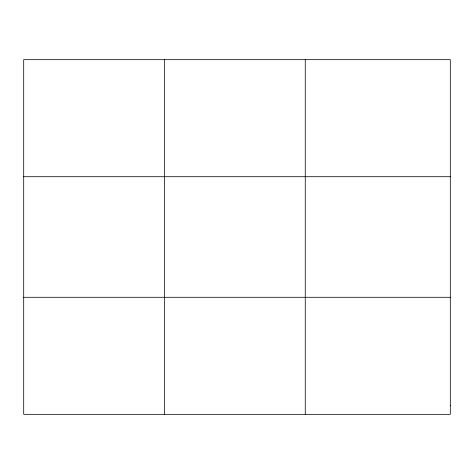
<?xml version="1.0" encoding="UTF-8"?>
<svg xmlns="http://www.w3.org/2000/svg" width="474" height="474" viewBox="0 0 474 474"><rect width="100%" height="100%" fill="white"/><g stroke="black" fill="none" stroke-linecap="round" stroke-linejoin="round"><path stroke-width="0.71" d="M23.7 176.707L450.3 176.707M23.7 297.293L450.3 297.293M305.256 59.665L305.256 414.335M164.478 59.665L164.478 414.335M450.3 405.329L450.3 414.335L23.7 414.335L23.7 59.665L450.3 59.665L450.3 405.329"/></g></svg>
